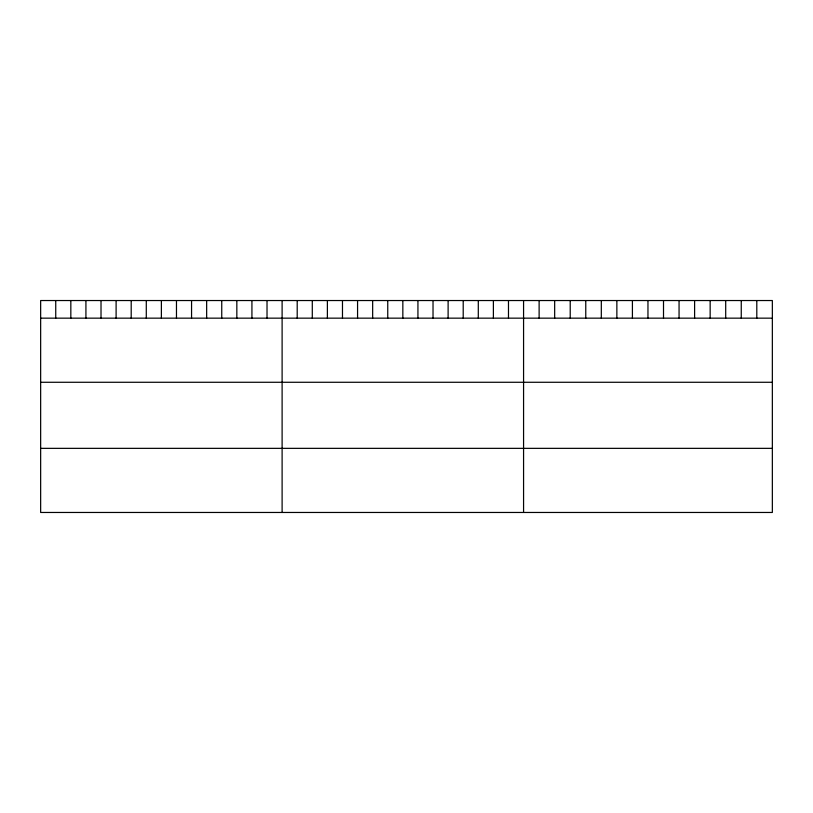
<?xml version="1.0" encoding="UTF-8"?>
<svg xmlns="http://www.w3.org/2000/svg" width="813" height="813" viewBox="0 0 813 813"><rect width="100%" height="100%" fill="white"/><g stroke="black" fill="none" stroke-linecap="round" stroke-linejoin="round"><path stroke-width="1.22" d="M772.35 318.157L772.35 512.464L40.65 512.464L40.65 300.536L772.35 300.536L772.35 318.157L40.65 318.157M40.65 382.273L772.35 382.273M40.65 448.349L772.35 448.349M756.801 300.536L756.801 318.157M741.253 300.536L741.253 318.157M725.704 300.536L725.704 318.157M710.156 300.536L710.156 318.157M694.607 300.536L694.607 318.157M679.058 300.536L679.058 318.157M663.51 300.536L663.51 318.157M647.961 300.536L647.961 318.157M632.412 300.536L632.412 318.157M616.864 300.536L616.864 318.157M601.315 300.536L601.315 318.157M585.767 300.536L585.767 318.157M570.218 300.536L570.218 318.157M554.669 300.536L554.669 318.157M539.121 300.536L539.121 318.157M523.572 300.536L523.572 512.464M508.481 300.536L508.481 318.157M493.389 300.536L493.389 318.157M478.298 300.536L478.298 318.157M463.207 300.536L463.207 318.157M448.115 300.536L448.115 318.157M433.024 300.536L433.024 318.157M417.933 300.536L417.933 318.157M402.841 300.536L402.841 318.157M387.75 300.536L387.75 318.157M372.659 300.536L372.659 318.157M357.568 300.536L357.568 318.157M342.476 300.536L342.476 318.157M327.385 300.536L327.385 318.157M312.294 300.536L312.294 318.157M297.202 300.536L297.202 318.157M282.111 300.536L282.111 512.464M267.02 300.536L267.02 318.157M251.928 300.536L251.928 318.157M236.837 300.536L236.837 318.157M221.746 300.536L221.746 318.157M206.654 300.536L206.654 318.157M191.563 300.536L191.563 318.157M176.472 300.536L176.472 318.157M161.381 300.536L161.381 318.157M146.289 300.536L146.289 318.157M131.198 300.536L131.198 318.157M116.107 300.536L116.107 318.157M101.015 300.536L101.015 318.157M85.924 300.536L85.924 318.157M70.833 300.536L70.833 318.157M55.741 300.536L55.741 318.157"/></g></svg>
